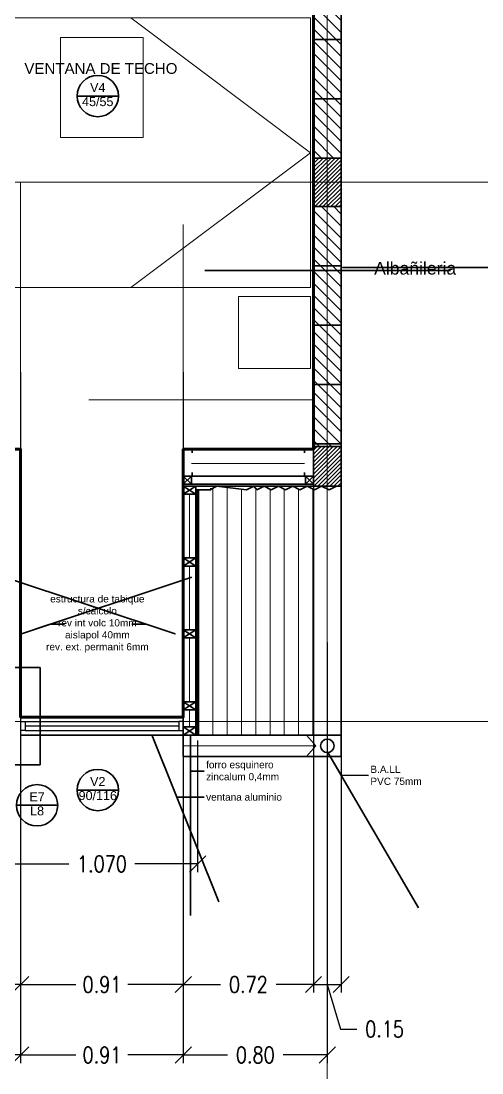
# Model space of a CAD drawing. Header units: metres. Extents: x 45 to 666, y -23 to 325.
# Drawn here: x 162.76 to 165.33, y 23.21 to 29.06 of the extents above; entities that cross this region are included whole.
import ezdxf
from ezdxf.enums import TextEntityAlignment as Align

# ---------------------------------------------------------------- set-up
doc = ezdxf.new("R2010")
doc.units = ezdxf.units.M
doc.header["$LTSCALE"] = 5
doc.header["$MEASUREMENT"] = 0
doc.linetypes.add('DASHED2', pattern=[0.375, 0.25, -0.125])
doc.linetypes.add('HIDDEN', pattern=[0.375, 0.25, -0.125])
doc.layers.get('0').update_dxf_attribs({"color": 30})
doc.layers.get('DEFPOINTS').update_dxf_attribs({"color": 210})
for name, color, linetype, lineweight in [('A-ANNO-DIMS', 3, 'Continuous', 18), ('A-ANNO-NOTE', 7, 'Continuous', 35), ('A-ANNO-SYMB', 3, 'Continuous', 18), ('A-ELEV-PATT', 8, 'Continuous', 18), ('A-FLOR-FTPT', 6, 'Continuous', 70), ('A-FLOR-LEVL', 7, 'Continuous', 35), ('A-FLOR-OVHD', 3, 'HIDDEN', 18), ('A-FURN', 8, 'Continuous', 18), ('A-GLAZ-FULL', 4, 'Continuous', 25), ('A-WALL-BATT', 8, 'BATTING', 18), ('A-WALL-FULL', 7, 'Continuous', 35), ('A-WALL-FULL-EXTR', 7, 'Continuous', 35), ('A-WALL-PATT', 8, 'Continuous', 18)]:
    doc.layers.add(name, color=color, linetype=linetype, lineweight=lineweight)
doc.styles.add('E-ARIAL', font='arial.ttf')
doc.styles.add('E-ROMANS', font='romans.shx', dxfattribs={"width": 0.8})
doc.linetypes.add('BATTING', pattern='A,0.0001,-0.1,[134,ltypeshp.shx,S=0.1,R=0,X=-0.1,Y=0],-0.2,[134,ltypeshp.shx,S=0.1,R=180,X=0.1,Y=0],-0.1', length=0.4001)
doc.dimstyles.new('E-0050_TICK_18', dxfattribs={"dimscale": 0.001, "dimtxt": 90, "dimasz": 90, "dimexe": 45, "dimexo": 30, "dimgap": 45, "dimtad": 0, "dimzin": 0, "dimdsep": 46, "dimtxsty": 'E-ROMANS', "dimblk": 'OBLIQUE', "dimcen": 45, "dimclrd": 256, "dimclre": 256, "dimclrt": 256, "dimadec": 0, "dimazin": 0, "dimtfac": 1, "dimtmove": 1, "dimatfit": 3, "dimldrblk": 'OPEN90', "dimfxl": 1, "dimtfill": 1, "dimtolj": 1, "dimtzin": 0, "dimarcsym": 0})
doc.dimstyles.new('E-0200_TICK_12', dxfattribs={"dimscale": 0.001, "dimtxt": 240, "dimasz": 240, "dimexe": 120, "dimexo": 80, "dimgap": 120, "dimtad": 0, "dimzin": 0, "dimdsep": 46, "dimtxsty": 'E-ROMANS', "dimblk": 'OBLIQUE', "dimcen": 120, "dimclrd": 256, "dimclre": 256, "dimclrt": 256, "dimadec": 0, "dimazin": 0, "dimtfac": 1, "dimtmove": 1, "dimatfit": 3, "dimldrblk": 'OPEN90', "dimfxl": 1, "dimtfill": 1, "dimtolj": 1, "dimtzin": 0, "dimlwd": -1, "dimarcsym": 0})
pattern_1 = [(45, (0, 0), (-0.0112253202, 0.0112253202), [])]

# ---------------------------------------------------------------- blocks, each defined once
blk = doc.blocks.new('CAMA150X200')
for p, q in [((-1.2, 0), (-0.8, 0)), ((-1.2, -0.4), (-1.2, 0)), ((-0.8, 0), (-0.8, -0.4)), ((-0.75, -2), (-0.75, 0)), ((-0.75, 0), (0.75, 0)), ((0, 0), (-0.75, -1)), ((0, 0), (0.75, -1)), ((0.75, 0), (0.75, -2)), ((0.8, 0), (0.8, -0.4)), ((1.2, 0), (0.8, 0)), ((1.2, -0.4), (1.2, 0)), ((-0.8, -0.4), (-1.2, -0.4)), ((0.8, -0.4), (1.2, -0.4)), ((0.75, -2), (-0.75, -2))]:
    blk.add_line(p, q)
blk = doc.blocks.new('_Oblique')
at = {"color": 0, "linetype": 'ByBlock', "lineweight": -2}
blk.add_line((-0.5, -0.5), (0.5, 0.5), dxfattribs=at)
blk = doc.blocks.new('*D344')
at = {"layer": 'A-ANNO-DIMS', "lineweight": -2, "transparency": 16777216}
for p, q in [((162.7586, 25.6064), (162.7586, 23.2668)), ((163.6646, 25.6064), (163.6646, 23.2668)), ((162.7586, 23.3118), (163.0671, 23.3118)), ((163.6646, 23.3118), (163.356, 23.3118))]:
    blk.add_line(p, q, dxfattribs=at)
at = {"layer": 'DEFPOINTS', "color": 0, "transparency": 16777216}
for p in [(162.7586, 25.6364), (163.6646, 25.6364), (163.6646, 23.3118)]:
    blk.add_point(p, dxfattribs=at)
at = {"layer": 'A-ANNO-DIMS', "lineweight": -2, "transparency": 16777216, "xscale": 0.09, "yscale": 0.09, "zscale": 0.09, "rotation": 180}
blk.add_blockref('_Oblique', (162.7586, 23.3118), dxfattribs=at)
at = {"layer": 'A-ANNO-DIMS', "lineweight": -2, "transparency": 16777216, "xscale": 0.09, "yscale": 0.09, "zscale": 0.09}
blk.add_blockref('_Oblique', (163.6646, 23.3118), dxfattribs=at)
at = {"layer": 'A-ANNO-DIMS', "transparency": 16777216, "insert": (163.2116, 23.3118), "char_height": 0.09, "attachment_point": 5, "style": 'E-ROMANS', "bg_fill": 3, "box_fill_scale": 1.25, "bg_fill_color": 256, "bg_fill_true_color": 13158600, "bg_fill_transparency": 0}
blk.add_mtext('\\A1;0.91', dxfattribs=at)
blk = doc.blocks.new('_Open90')
at = {"color": 0, "linetype": 'ByBlock', "lineweight": -2}
for p, q in [((0, 0), (-1, 0)), ((-0.5, 0.5), (0, 0)), ((0, 0), (-0.5, -0.5))]:
    blk.add_line(p, q, dxfattribs=at)
blk = doc.blocks.new('*D345')
at = {"layer": 'A-ANNO-DIMS', "lineweight": -2, "transparency": 16777216}
for p, q in [((160.0435, 27.1114), (160.0435, 23.6587)), ((162.7586, 27.1114), (162.7586, 23.6587)), ((160.0435, 23.7037), (161.2463, 23.7037)), ((162.7586, 23.7037), (161.5558, 23.7037))]:
    blk.add_line(p, q, dxfattribs=at)
at = {"layer": 'DEFPOINTS', "color": 0, "transparency": 16777216}
for p in [(160.0435, 27.1414), (162.7586, 27.1414), (162.7586, 23.7037)]:
    blk.add_point(p, dxfattribs=at)
at = {"layer": 'A-ANNO-DIMS', "lineweight": -2, "transparency": 16777216, "xscale": 0.09, "yscale": 0.09, "zscale": 0.09, "rotation": 180}
blk.add_blockref('_Oblique', (160.0435, 23.7037), dxfattribs=at)
at = {"layer": 'A-ANNO-DIMS', "lineweight": -2, "transparency": 16777216, "xscale": 0.09, "yscale": 0.09, "zscale": 0.09}
blk.add_blockref('_Oblique', (162.7586, 23.7037), dxfattribs=at)
at = {"layer": 'A-ANNO-DIMS', "transparency": 16777216, "insert": (161.4011, 23.7037), "char_height": 0.09, "attachment_point": 5, "style": 'E-ROMANS', "bg_fill": 3, "box_fill_scale": 1.25, "bg_fill_color": 256, "bg_fill_true_color": 13158600, "bg_fill_transparency": 0}
blk.add_mtext('\\A1;2.72', dxfattribs=at)
blk = doc.blocks.new('*D346')
at = {"layer": 'A-ANNO-DIMS', "lineweight": -2, "transparency": 16777216}
for p, q in [((162.7586, 27.1114), (162.7586, 23.6587)), ((163.6646, 27.1114), (163.6646, 23.6587)), ((162.7586, 23.7037), (163.0671, 23.7037)), ((163.6646, 23.7037), (163.356, 23.7037))]:
    blk.add_line(p, q, dxfattribs=at)
at = {"layer": 'DEFPOINTS', "color": 0, "transparency": 16777216}
for p in [(162.7586, 27.1414), (163.6646, 27.1414), (163.6646, 23.7037)]:
    blk.add_point(p, dxfattribs=at)
at = {"layer": 'A-ANNO-DIMS', "lineweight": -2, "transparency": 16777216, "xscale": 0.09, "yscale": 0.09, "zscale": 0.09, "rotation": 180}
blk.add_blockref('_Oblique', (162.7586, 23.7037), dxfattribs=at)
at = {"layer": 'A-ANNO-DIMS', "lineweight": -2, "transparency": 16777216, "xscale": 0.09, "yscale": 0.09, "zscale": 0.09}
blk.add_blockref('_Oblique', (163.6646, 23.7037), dxfattribs=at)
at = {"layer": 'A-ANNO-DIMS', "transparency": 16777216, "insert": (163.2116, 23.7037), "char_height": 0.09, "attachment_point": 5, "style": 'E-ROMANS', "bg_fill": 3, "box_fill_scale": 1.25, "bg_fill_color": 256, "bg_fill_true_color": 13158600, "bg_fill_transparency": 0}
blk.add_mtext('\\A1;0.91', dxfattribs=at)
blk = doc.blocks.new('*D347')
at = {"layer": 'A-ANNO-DIMS', "lineweight": -2, "transparency": 16777216}
for p, q in [((163.6646, 27.1114), (163.6646, 23.6587)), ((164.3895, 27.1114), (164.3895, 23.6587)), ((163.6646, 23.7037), (163.8723, 23.7037)), ((164.3895, 23.7037), (164.1818, 23.7037))]:
    blk.add_line(p, q, dxfattribs=at)
at = {"layer": 'DEFPOINTS', "color": 0, "transparency": 16777216}
for p in [(163.6646, 27.1414), (164.3895, 27.1414), (164.3895, 23.7037)]:
    blk.add_point(p, dxfattribs=at)
at = {"layer": 'A-ANNO-DIMS', "lineweight": -2, "transparency": 16777216, "xscale": 0.09, "yscale": 0.09, "zscale": 0.09, "rotation": 180}
blk.add_blockref('_Oblique', (163.6646, 23.7037), dxfattribs=at)
at = {"layer": 'A-ANNO-DIMS', "lineweight": -2, "transparency": 16777216, "xscale": 0.09, "yscale": 0.09, "zscale": 0.09}
blk.add_blockref('_Oblique', (164.3895, 23.7037), dxfattribs=at)
at = {"layer": 'A-ANNO-DIMS', "transparency": 16777216, "insert": (164.0271, 23.7037), "char_height": 0.09, "attachment_point": 5, "style": 'E-ROMANS', "bg_fill": 3, "box_fill_scale": 1.25, "bg_fill_color": 256, "bg_fill_true_color": 13158600, "bg_fill_transparency": 0}
blk.add_mtext('\\A1;0.72', dxfattribs=at)
blk = doc.blocks.new('*D348')
at = {"layer": 'A-ANNO-DIMS', "lineweight": -2, "transparency": 16777216}
for p, q in [((164.3895, 27.1114), (164.3895, 23.6587)), ((164.5435, 27.1114), (164.5435, 23.6587)), ((164.3895, 23.7037), (164.5435, 23.7037)), ((164.4665, 23.7037), (164.5408, 23.4562)), ((164.5408, 23.4562), (164.6308, 23.4562))]:
    blk.add_line(p, q, dxfattribs=at)
at = {"layer": 'DEFPOINTS', "color": 0, "transparency": 16777216}
for p in [(164.3895, 27.1414), (164.5435, 27.1414), (164.5435, 23.7037)]:
    blk.add_point(p, dxfattribs=at)
at = {"layer": 'A-ANNO-DIMS', "lineweight": -2, "transparency": 16777216, "xscale": 0.09, "yscale": 0.09, "zscale": 0.09, "rotation": 180}
blk.add_blockref('_Oblique', (164.3895, 23.7037), dxfattribs=at)
at = {"layer": 'A-ANNO-DIMS', "lineweight": -2, "transparency": 16777216, "xscale": 0.09, "yscale": 0.09, "zscale": 0.09}
blk.add_blockref('_Oblique', (164.5435, 23.7037), dxfattribs=at)
at = {"layer": 'A-ANNO-DIMS', "transparency": 16777216, "insert": (164.7855, 23.4562), "char_height": 0.09, "attachment_point": 5, "style": 'E-ROMANS', "bg_fill": 3, "box_fill_scale": 1.25, "bg_fill_color": 256, "bg_fill_true_color": 13158600, "bg_fill_transparency": 0}
blk.add_mtext('\\A1;0.15', dxfattribs=at)
blk = doc.blocks.new('*D349')
at = {"layer": 'A-ANNO-DIMS', "lineweight": -2, "transparency": 16777216}
for p, q in [((163.6646, 25.6064), (163.6646, 23.2668)), ((164.4665, 25.6064), (164.4665, 23.2668)), ((163.6646, 23.3118), (163.9108, 23.3118)), ((164.4665, 23.3118), (164.2203, 23.3118))]:
    blk.add_line(p, q, dxfattribs=at)
at = {"layer": 'DEFPOINTS', "color": 0, "transparency": 16777216}
for p in [(163.6646, 25.6364), (164.4665, 25.6364), (164.4665, 23.3118)]:
    blk.add_point(p, dxfattribs=at)
at = {"layer": 'A-ANNO-DIMS', "lineweight": -2, "transparency": 16777216, "xscale": 0.09, "yscale": 0.09, "zscale": 0.09, "rotation": 180}
blk.add_blockref('_Oblique', (163.6646, 23.3118), dxfattribs=at)
at = {"layer": 'A-ANNO-DIMS', "lineweight": -2, "transparency": 16777216, "xscale": 0.09, "yscale": 0.09, "zscale": 0.09}
blk.add_blockref('_Oblique', (164.4665, 23.3118), dxfattribs=at)
at = {"layer": 'A-ANNO-DIMS', "transparency": 16777216, "insert": (164.0656, 23.3118), "char_height": 0.09, "attachment_point": 5, "style": 'E-ROMANS', "bg_fill": 3, "box_fill_scale": 1.25, "bg_fill_color": 256, "bg_fill_true_color": 13158600, "bg_fill_transparency": 0}
blk.add_mtext('\\A1;0.80', dxfattribs=at)
blk = doc.blocks.new('TAG-WINDOW')
blk.add_lwpolyline([(-0.92, 0), (0.92, 0)])
blk.add_circle((0, 0), 0.92)
at = {"style": 'E-ARIAL'}
blk.add_attdef('V', text='', height=0.4, dxfattribs=at).set_placement((0, 0.06), align=Align.BOTTOM_CENTER)
blk.add_attdef('40/120', text='', height=0.4, dxfattribs=at).set_placement((0, -0.048), align=Align.TOP_CENTER)
blk = doc.blocks.new('*D194')
at = {"layer": 'A-ANNO-DIMS', "lineweight": -2, "transparency": 16777216}
for p, q in [((159.9665, 25.6064), (159.9665, 23.2668)), ((162.7586, 25.6064), (162.7586, 23.2668)), ((159.9665, 23.3118), (161.2096, 23.3118)), ((162.7586, 23.3118), (161.5156, 23.3118))]:
    blk.add_line(p, q, dxfattribs=at)
at = {"layer": 'DEFPOINTS', "color": 0, "transparency": 16777216}
for p in [(159.9665, 25.6364), (162.7586, 25.6364), (159.9665, 23.3118)]:
    blk.add_point(p, dxfattribs=at)
at = {"layer": 'A-ANNO-DIMS', "lineweight": -2, "transparency": 16777216, "xscale": 0.09, "yscale": 0.09, "zscale": 0.09, "rotation": 180}
blk.add_blockref('_Oblique', (159.9665, 23.3118), dxfattribs=at)
at = {"layer": 'A-ANNO-DIMS', "lineweight": -2, "transparency": 16777216, "xscale": 0.09, "yscale": 0.09, "zscale": 0.09}
blk.add_blockref('_Oblique', (162.7586, 23.3118), dxfattribs=at)
at = {"layer": 'A-ANNO-DIMS', "transparency": 16777216, "insert": (161.3626, 23.3118), "char_height": 0.09, "attachment_point": 5, "style": 'E-ROMANS', "bg_fill": 3, "box_fill_scale": 1.25, "bg_fill_color": 256, "bg_fill_true_color": 13158600, "bg_fill_transparency": 0}
blk.add_mtext('\\A1;2.79', dxfattribs=at)
blk = doc.blocks.new('*D551')
at = {"layer": 'A-ANNO-DIMS', "lineweight": -2, "transparency": 16777216}
for p, q in [((162.6786, 25.062), (162.6786, 24.3298)), ((163.7446, 25.062), (163.7446, 24.3298)), ((162.6786, 24.3748), (163.0277, 24.3748)), ((163.7446, 24.3748), (163.3954, 24.3748))]:
    blk.add_line(p, q, dxfattribs=at)
at = {"layer": 'DEFPOINTS', "color": 0, "transparency": 16777216}
for p in [(162.6786, 25.092), (163.7446, 25.092), (163.7446, 24.3748)]:
    blk.add_point(p, dxfattribs=at)
at = {"layer": 'A-ANNO-DIMS', "lineweight": -2, "transparency": 16777216, "xscale": 0.09, "yscale": 0.09, "zscale": 0.09, "rotation": 180}
blk.add_blockref('_Oblique', (162.6786, 24.3748), dxfattribs=at)
at = {"layer": 'A-ANNO-DIMS', "lineweight": -2, "transparency": 16777216, "xscale": 0.09, "yscale": 0.09, "zscale": 0.09}
blk.add_blockref('_Oblique', (163.7446, 24.3748), dxfattribs=at)
at = {"layer": 'A-ANNO-DIMS', "transparency": 16777216, "insert": (163.2116, 24.3748), "char_height": 0.09, "attachment_point": 5, "style": 'E-ROMANS', "bg_fill": 3, "box_fill_scale": 1.25, "bg_fill_color": 256, "bg_fill_true_color": 13158600, "bg_fill_transparency": 0}
blk.add_mtext('\\A1;1.070', dxfattribs=at)

msp = doc.modelspace()

# ---------------------------------------------------------------- hatches: boundary and pattern name
at = {"layer": 'A-WALL-PATT'}
h = msp.add_hatch(dxfattribs=at)
h.set_pattern_fill('LINE', color=256, scale=0.005, angle=45, style=0)
h.set_pattern_definition(pattern_1)
h.paths.add_polyline_path([(164.4665, 28.032), (164.5435, 28.032), (164.5435, 28.167), (164.4665, 28.167)])
h.paths.add_polyline_path([(164.4665, 28.167), (164.3895, 28.167), (164.3895, 28.032), (164.4665, 28.032)])
h.paths.add_polyline_path([(164.4665, 28.302), (164.3895, 28.302), (164.3895, 28.167), (164.4665, 28.167)])
h.paths.add_polyline_path([(164.4665, 28.167), (164.5435, 28.167), (164.5435, 28.302), (164.4665, 28.302)])
h = msp.add_hatch(dxfattribs=at)
h.set_pattern_fill('LINE', color=256, scale=0.005, angle=45, style=0)
h.set_pattern_definition(pattern_1)
h.paths.add_polyline_path([(164.5435, 26.697), (164.4665, 26.697), (164.4665, 26.477), (164.5435, 26.477)])
h.paths.add_polyline_path([(164.4665, 26.697), (164.3895, 26.697), (164.3895, 26.477), (164.4665, 26.477)])

# ---------------------------------------------------------------- linework, layer by layer
at = {"layer": 'A-ANNO-SYMB', "ltscale": 2}
for points in [[(164.4665, 32.862), (164.4665, 21.8381)], [(165.7408, 28.167), (159.8895, 28.167)]]:
    msp.add_lwpolyline(points, dxfattribs=at)
at = {"layer": 'A-FLOR-LEVL'}
for p, q in [((165.1524, 27.6772), (163.7837, 27.6772)), ((164.3395, 26.682), (163.6721, 26.682)), ((164.3395, 26.682), (163.7146, 26.682)), ((164.3395, 26.532), (163.6896, 26.532)), ((164.3395, 26.532), (163.7096, 26.532)), ((164.5435, 25.092), (164.5435, 26.477)), ((163.6646, 25.632), (163.6646, 25.277)), ((163.7346, 25.632), (163.7346, 25.277)), ((163.6646, 25.232), (163.6646, 25.137)), ((163.7346, 25.232), (163.7346, 25.137)), ((163.7446, 25.092), (164.5435, 25.092)), ((164.5435, 24.972), (164.5435, 25.092)), ((163.6646, 24.972), (164.5435, 24.972))]:
    msp.add_line(p, q, dxfattribs=at)
for points in [[(163.7096, 26.532), (163.6646, 26.487)], [(163.6646, 26.532), (163.7096, 26.487)], [(164.3895, 26.532), (164.3445, 26.487)], [(164.3445, 26.532), (164.3895, 26.487)], [(163.7346, 26.477), (163.6646, 26.432)], [(163.6646, 26.477), (163.7346, 26.432)], [(163.6646, 26.432), (163.6646, 26.077)], [(163.7346, 26.432), (163.7346, 26.077)], [(163.7346, 26.077), (163.6646, 26.032)], [(163.6646, 26.077), (163.7346, 26.032)], [(163.6646, 26.032), (163.6646, 25.677)], [(163.7346, 26.032), (163.7346, 25.677)], [(163.7346, 25.677), (163.6646, 25.632)], [(163.6646, 25.677), (163.7346, 25.632)], [(163.7346, 25.277), (163.6646, 25.232)], [(163.6646, 25.277), (163.7346, 25.232)], [(163.7346, 25.137), (163.6646, 25.092)], [(163.6646, 25.137), (163.7346, 25.092)], [(162.7586, 25.092), (163.6646, 25.092)]]:
    msp.add_lwpolyline(points, dxfattribs=at)
msp.add_circle((164.4665, 25.032), 0.0375, dxfattribs=at)
at = {"layer": 'A-FLOR-OVHD'}
msp.add_lwpolyline([(162.9815, 28.973), (163.4415, 28.973), (163.4415, 28.417), (162.9815, 28.417)], close=True, dxfattribs=at)
for points in [[(164.3895, 26.957), (160.0435, 26.957)], [(164.402, 25.032), (164.3498, 25.092)], [(164.402, 25.032), (163.6646, 25.032)], [(164.402, 25.032), (164.3498, 24.972)]]:
    msp.add_lwpolyline(points, dxfattribs=at)
at = {"layer": 'A-WALL-BATT', "ltscale": 0.018}
for p, q in [((164.3394, 26.602), (163.7105, 26.602)), ((163.6996, 25.632), (163.6996, 25.277)), ((163.6996, 25.232), (163.6996, 25.137))]:
    msp.add_line(p, q, dxfattribs=at)
for points in [[(163.6996, 26.432), (163.6996, 26.077)], [(163.6996, 26.032), (163.6996, 25.677)]]:
    msp.add_lwpolyline(points, dxfattribs=at)
at = {"layer": 'A-WALL-FULL'}
for points in [[(164.3895, 26.477), (164.3895, 29.857), (164.5435, 29.857), (164.5435, 26.477)], [(164.3895, 28.962), (164.5435, 28.962)], [(164.3895, 28.632), (164.5435, 28.632)], [(164.3895, 28.302), (164.5435, 28.302)], [(164.3895, 28.032), (164.5435, 28.032)], [(164.3895, 27.702), (164.5435, 27.702)], [(164.3895, 27.372), (164.5435, 27.372)], [(164.3895, 27.042), (164.5435, 27.042)], [(164.3895, 26.477), (164.5435, 26.477)]]:
    msp.add_lwpolyline(points, dxfattribs=at)
at = {"layer": 'A-WALL-FULL-EXTR'}
for p, q in [((164.3895, 26.487), (163.6646, 26.487)), ((163.6646, 26.477), (163.6646, 26.487)), ((164.3895, 26.477), (163.6646, 26.477))]:
    msp.add_line(p, q, dxfattribs=at)
for points in [[(164.3395, 26.662), (164.3395, 26.682), (164.3895, 26.682), (164.3895, 26.532), (164.3395, 26.532), (164.3395, 26.552)], [(164.3395, 26.662), (164.3395, 26.682), (164.3895, 26.682), (164.3895, 26.532), (164.3395, 26.532), (164.3395, 26.552)], [(163.6646, 26.532), (163.7096, 26.532), (163.7096, 26.487), (163.6646, 26.487), (163.6646, 26.532)], [(164.3445, 26.532), (164.3895, 26.532), (164.3895, 26.487), (164.3445, 26.487), (164.3445, 26.532)], [(163.7346, 26.477), (163.6646, 26.477), (163.6646, 26.432), (163.7346, 26.432), (163.7346, 26.477)], [(163.8181, 26.4657), (163.8181, 26.457), (163.7412, 26.457), (163.7412, 26.432)], [(163.7446, 26.457), (163.7446, 25.092)], [(164.5185, 26.477), (164.4765, 26.457), (164.4345, 26.477), (164.3945, 26.457), (164.3545, 26.477), (164.3145, 26.457), (164.2745, 26.477), (164.2345, 26.457), (164.1945, 26.477), (164.1545, 26.457), (164.1145, 26.477), (164.0745, 26.457), (164.057, 26.477), (164.017, 26.457), (163.8521, 26.477), (163.8121, 26.457)], [(163.7346, 26.077), (163.6646, 26.077), (163.6646, 26.032), (163.7346, 26.032), (163.7346, 26.077)], [(163.7346, 25.677), (163.6646, 25.677), (163.6646, 25.632), (163.7346, 25.632), (163.7346, 25.677)], [(163.7346, 25.277), (163.6646, 25.277), (163.6646, 25.232), (163.7346, 25.232), (163.7346, 25.277)], [(163.7346, 25.137), (163.6646, 25.137), (163.6646, 25.092), (163.7346, 25.092), (163.7346, 25.137)], [(163.6646, 25.092), (163.7446, 25.092)]]:
    msp.add_lwpolyline(points, dxfattribs=at)

# ---------------------------------------------------------------- block references
at = {"layer": 'A-ANNO-NOTE', "xscale": 0.125, "yscale": 0.125, "zscale": 0.125}
msp.add_blockref('TAG-WINDOW', (163.1884, 28.647), dxfattribs=at).add_auto_attribs({'V': 'V4', '40/120': '45/55'})
at = {"layer": 'A-FURN', "rotation": 270}
msp.add_blockref('CAMA150X200', (164.3721, 28.3313), dxfattribs=at)

# ---------------------------------------------------------------- texts
at = {"layer": 'A-ANNO-NOTE', "attachment_point": 4, "style": 'E-ARIAL'}
for s, insert, char_height in [('VENTANA DE TECHO', (162.7798, 28.7999), 0.06), ('Albañileria', (164.7275, 27.6882), 0.07), ('B.A.LL \\PPVC 75mm ', (164.7065, 24.8675), 0.04)]:
    msp.add_mtext(s, dxfattribs=dict(at, insert=insert, char_height=char_height))

# ---------------------------------------------------------------- leaders
at = {"layer": 'A-ANNO-NOTE'}
msp.add_leader([(164.5507, 27.6932), (164.657, 27.6932), (164.7073, 27.6931)], dimstyle='E-0200_TICK_12', override={"dimasz": 0.2, "dimtad": 0, "dimldrblk": 'Open90'}, dxfattribs=at)
at = {"layer": 'A-ANNO-NOTE', "annotation_type": 0, "has_hookline": 1, "hookline_direction": 0, "text_width": 0.2778}
msp.add_leader([(164.469, 24.9946), (164.5432, 24.8677), (164.6957, 24.8675)], dimstyle='E-0200_TICK_12', override={"dimasz": 0.2, "dimtad": 0, "dimldrblk": 'Open90'}, dxfattribs=at)

# ---------------------------------------------------------------- next in the draw order: dimensions: what is measured, and where the dimension line sits
at = {"layer": 'A-ANNO-DIMS'}
dim = msp.add_linear_dim(base=(163.6646, 23.3118), p1=(162.7586, 25.6364), p2=(163.6646, 25.6364), angle=180, dimstyle='E-0050_TICK_18', dxfattribs=at)
dim.commit()
dim.dimension.update_dxf_attribs({"geometry": '*D344', "text_midpoint": (163.2116, 23.3118)})

# ---------------------------------------------------------------- next in the draw order: linework, layer by layer
at = {"layer": 'A-FLOR-LEVL'}
msp.add_line((163.6646, 24.972), (163.6646, 25.092), dxfattribs=at)

# ---------------------------------------------------------------- next in the draw order: dimensions: what is measured, and where the dimension line sits
at = {"layer": 'A-ANNO-DIMS'}
dim = msp.add_linear_dim(base=(162.7586, 23.7037), p1=(160.0435, 27.1414), p2=(162.7586, 27.1414), dimstyle='E-0050_TICK_18', dxfattribs=at)
dim.commit()
dim.dimension.update_dxf_attribs({"geometry": '*D345', "text_midpoint": (161.4011, 23.7037)})

# ---------------------------------------------------------------- next in the draw order: dimensions: what is measured, and where the dimension line sits
dim = msp.add_linear_dim(base=(163.6646, 23.7037), p1=(162.7586, 27.1414), p2=(163.6646, 27.1414), dimstyle='E-0050_TICK_18', dxfattribs=at)
dim.commit()
dim.dimension.update_dxf_attribs({"geometry": '*D346', "text_midpoint": (163.2116, 23.7037)})

# ---------------------------------------------------------------- next in the draw order: linework, layer by layer
at = {"layer": 'A-ANNO-NOTE', "linetype": 'DASHED2'}
msp.add_lwpolyline([(162.5828, 25.4677), (162.8668, 25.4677), (162.8668, 24.9254), (162.5828, 24.9254)], close=True, dxfattribs=at)
at = {"layer": 'A-GLAZ-FULL'}
msp.add_lwpolyline([(162.7586, 25.167), (162.7836, 25.167), (162.7836, 25.117), (162.7586, 25.117)], dxfattribs=at)

# ---------------------------------------------------------------- next in the draw order: block references
at = {"layer": 'A-ANNO-NOTE', "xscale": 0.125, "yscale": 0.125, "zscale": 0.125}
msp.add_blockref('TAG-WINDOW', (163.1884, 24.786), dxfattribs=at).add_auto_attribs({'V': 'V2', '40/120': '90/116'})
at = {"layer": 'A-ANNO-NOTE', "linetype": 'DASHED2', "xscale": 0.125, "yscale": 0.125, "zscale": 0.125}
msp.add_blockref('TAG-WINDOW', (162.8504, 24.701), dxfattribs=at).add_auto_attribs({'V': 'E7', '40/120': 'L8'})

# ---------------------------------------------------------------- next in the draw order: texts
at = {"layer": 'A-ANNO-NOTE', "insert": (163.1861, 25.7102), "char_height": 0.04, "attachment_point": 5, "style": 'E-ARIAL'}
msp.add_mtext('estructura de tabique\\Ps/cálculo\\Prev int volc 10mm\\Paislapol 40mm\\Prev. ext. permanit 6mm', dxfattribs=at)

# ---------------------------------------------------------------- next in the draw order: dimensions: what is measured, and where the dimension line sits
at = {"layer": 'A-ANNO-DIMS'}
dim = msp.add_linear_dim(base=(164.3895, 23.7037), p1=(163.6646, 27.1414), p2=(164.3895, 27.1414), dimstyle='E-0050_TICK_18', dxfattribs=at)
dim.commit()
dim.dimension.update_dxf_attribs({"geometry": '*D347', "text_midpoint": (164.0271, 23.7037)})

# ---------------------------------------------------------------- next in the draw order: linework, layer by layer
at = {"layer": 'A-FLOR-OVHD'}
msp.add_lwpolyline([(163.6646, 26.682), (163.6646, 28.167), (162.7586, 28.167), (162.7586, 26.682), (162.7586, 26.682)], dxfattribs=at)
at = {"layer": 'A-WALL-FULL-EXTR'}
msp.add_lwpolyline([(163.7146, 26.662), (163.7146, 26.682), (163.6646, 26.682), (163.6646, 26.532), (163.7146, 26.532), (163.7146, 26.552)], dxfattribs=at)

# ---------------------------------------------------------------- next in the draw order: dimensions: what is measured, and where the dimension line sits
at = {"layer": 'A-ANNO-DIMS'}
dim = msp.add_linear_dim(base=(164.5435, 23.7037), p1=(164.3895, 27.1414), p2=(164.5435, 27.1414), dimstyle='E-0050_TICK_18', dxfattribs=at)
dim.commit()
dim.dimension.update_dxf_attribs({"geometry": '*D348', "text_midpoint": (164.6758, 23.4562)})

# ---------------------------------------------------------------- next in the draw order: hatches: boundary and pattern name
at = {"layer": 'A-WALL-PATT'}
h = msp.add_hatch(dxfattribs=at)
h.set_pattern_fill('LINE', color=256, scale=0.015, angle=135, style=0)
h.set_pattern_definition([(135, (9, 0), (-0.03367596, -0.03367596), [])])
h.paths.add_polyline_path([(164.5435, 29.622), (164.4665, 29.622), (164.4665, 29.292), (164.5435, 29.292)])
h.paths.add_polyline_path([(164.4665, 29.622), (164.3895, 29.622), (164.3895, 29.292), (164.4665, 29.292)])
h.paths.add_polyline_path([(164.4665, 29.292), (164.3895, 29.292), (164.3895, 28.962), (164.4665, 28.962)])
h.paths.add_polyline_path([(164.5435, 29.292), (164.4665, 29.292), (164.4665, 28.962), (164.5435, 28.962)])
h.paths.add_polyline_path([(164.5435, 28.962), (164.4665, 28.962), (164.4665, 28.632), (164.5435, 28.632)])
h.paths.add_polyline_path([(164.4665, 28.962), (164.3895, 28.962), (164.3895, 28.632), (164.4665, 28.632)])
h.paths.add_polyline_path([(164.4665, 28.632), (164.3895, 28.632), (164.3895, 28.302), (164.4665, 28.302)])
h.paths.add_polyline_path([(164.5435, 28.632), (164.4665, 28.632), (164.4665, 28.302), (164.5435, 28.302)])
h.paths.add_polyline_path([(164.5435, 28.032), (164.4665, 28.032), (164.4665, 27.702), (164.5435, 27.702)])
h.paths.add_polyline_path([(164.4665, 28.032), (164.3895, 28.032), (164.3895, 27.702), (164.4665, 27.702)])
h.paths.add_polyline_path([(164.4665, 27.702), (164.3895, 27.702), (164.3895, 27.372), (164.4665, 27.372)])
h.paths.add_polyline_path([(164.5435, 27.702), (164.4665, 27.702), (164.4665, 27.372), (164.5435, 27.372)])
h.paths.add_polyline_path([(164.5435, 27.372), (164.4665, 27.372), (164.4665, 27.042), (164.5435, 27.042)])
h.paths.add_polyline_path([(164.4665, 27.372), (164.3895, 27.372), (164.3895, 27.042), (164.4665, 27.042)])
h.paths.add_polyline_path([(164.4665, 27.042), (164.3895, 27.042), (164.3895, 26.712), (164.4665, 26.712)])
h.paths.add_polyline_path([(164.5435, 27.042), (164.4665, 27.042), (164.4665, 26.712), (164.5435, 26.712)])
h.paths.add_polyline_path([(164.5435, 26.712), (164.4665, 26.712), (164.4665, 26.697), (164.5435, 26.697)])
h.paths.add_polyline_path([(164.4665, 26.712), (164.3895, 26.712), (164.3895, 26.697), (164.4665, 26.697)])
h.paths.add_polyline_path([(164.4665, 29.637), (164.3895, 29.637), (164.3895, 29.622), (164.4665, 29.622)])
h.paths.add_polyline_path([(164.5435, 29.637), (164.4665, 29.637), (164.4665, 29.622), (164.5435, 29.622)])

# ---------------------------------------------------------------- next in the draw order: linework, layer by layer
at = {"layer": 'A-WALL-FULL'}
msp.add_line((164.3895, 26.697), (164.5435, 26.697), dxfattribs=at)
msp.add_lwpolyline([(164.3895, 26.712), (164.5435, 26.712)], dxfattribs=at)

# ---------------------------------------------------------------- next in the draw order: dimensions: what is measured, and where the dimension line sits
at = {"layer": 'A-ANNO-DIMS'}
dim = msp.add_aligned_dim(p1=(163.6646, 25.6364), p2=(164.4665, 25.6364), distance=-2.3246, dimstyle='E-0050_TICK_18', dxfattribs=at)
dim.commit()
dim.dimension.update_dxf_attribs({"geometry": '*D349', "text_midpoint": (164.0656, 23.3118)})

# ---------------------------------------------------------------- next in the draw order: linework, layer by layer
at = {"layer": 'A-ANNO-SYMB', "ltscale": 2}
msp.add_lwpolyline([(164.4665, 32.862), (164.4665, 21.8381)], dxfattribs=at)
at = {"layer": 'A-FLOR-LEVL'}
msp.add_lwpolyline([(162.7586, 25.192), (163.6646, 25.192)], dxfattribs=at)
at = {"layer": 'A-GLAZ-FULL'}
for p, q in [((162.7836, 25.167), (163.6396, 25.167)), ((163.6396, 25.142), (162.7836, 25.142)), ((162.7836, 25.117), (163.6396, 25.117))]:
    msp.add_line(p, q, dxfattribs=at)
msp.add_lwpolyline([(163.6646, 25.167), (163.6396, 25.167), (163.6396, 25.117), (163.6646, 25.117)], dxfattribs=at)

# ---------------------------------------------------------------- next in the draw order: texts
at = {"layer": 'A-ANNO-NOTE', "char_height": 0.04, "attachment_point": 4, "style": 'E-ARIAL'}
for s, insert in [('forro esquinero\\Pzincalum 0,4mm', (163.7916, 24.8899)), ('ventana aluminio', (163.7916, 24.7466))]:
    msp.add_mtext(s, dxfattribs=dict(at, insert=insert))

# ---------------------------------------------------------------- next in the draw order: leaders
at = {"layer": 'A-ANNO-NOTE'}
for points in [[(163.6187, 25.6545), (163.4582, 25.7079), (163.3787, 25.7079)], [(162.7634, 25.6545), (162.924, 25.7079), (163.0034, 25.7079)]]:
    msp.add_leader(points, dimstyle='E-0200_TICK_12', override={"dimasz": 0.2, "dimtad": 0, "dimldrblk": 'Open90'}, dxfattribs=at)
at = {"layer": 'A-ANNO-NOTE', "annotation_type": 0, "has_hookline": 1, "hookline_direction": 0}
for points, text_width in [([(163.4892, 25.0921), (163.6283, 24.7468), (163.7809, 24.7466)], 0.4197), ([(163.7045, 25.087), (163.7045, 24.8901), (163.7809, 24.89)], 0.4021)]:
    msp.add_leader(points, dimstyle='E-0200_TICK_12', override={"dimasz": 0.2, "dimtad": 0, "dimldrblk": 'Open90'}, dxfattribs=dict(at, text_width=text_width))

# ---------------------------------------------------------------- next in the draw order: dimensions: what is measured, and where the dimension line sits
at = {"layer": 'A-ANNO-DIMS'}
dim = msp.add_linear_dim(base=(159.9665, 23.3118), p1=(162.7586, 25.6364), p2=(159.9665, 25.6364), dimstyle='E-0050_TICK_18', dxfattribs=at)
dim.commit()
dim.dimension.update_dxf_attribs({"geometry": '*D194', "text_midpoint": (161.3626, 23.3118)})

# ---------------------------------------------------------------- next in the draw order: linework, layer by layer
at = {"layer": 'A-ANNO-SYMB', "ltscale": 2}
msp.add_lwpolyline([(165.7408, 25.167), (159.8895, 25.167)], dxfattribs=at)
at = {"layer": 'A-FLOR-FTPT'}
msp.add_lwpolyline([(160.0435, 29.652), (160.0435, 26.682), (162.7586, 26.682), (162.7586, 25.192), (163.6646, 25.192), (163.6646, 26.682), (164.3895, 26.682), (164.3895, 29.652)], close=True, dxfattribs=at)

# ---------------------------------------------------------------- next in the draw order: dimensions: what is measured, and where the dimension line sits
at = {"layer": 'A-ANNO-DIMS'}
dim = msp.add_linear_dim(base=(163.7446, 24.3748), p1=(162.6786, 25.092), p2=(163.7446, 25.092), text='1.070', dimstyle='E-0050_TICK_18', dxfattribs=at)
dim.commit()
dim.dimension.update_dxf_attribs({"geometry": '*D551', "text_midpoint": (163.2116, 24.3748)})

# ---------------------------------------------------------------- next in the draw order: hatches: boundary and pattern name
at = {"layer": 'A-ELEV-PATT'}
h = msp.add_hatch(dxfattribs=at)
h.set_pattern_fill('LINE', color=256, scale=0.025, angle=90, style=0)
h.set_pattern_definition([(90, (-3e-14, 4e-13), (-0.079375, 2e-16), [])])
h.paths.add_polyline_path([(163.7446, 25.092), (164.5435, 25.092), (164.5435, 26.477), (164.5185, 26.477), (164.4765, 26.457), (164.4345, 26.477), (164.3945, 26.457), (164.3545, 26.477), (164.3145, 26.457), (164.2745, 26.477), (164.2345, 26.457), (164.1945, 26.477), (164.1545, 26.457), (164.1145, 26.477), (164.0745, 26.457), (164.057, 26.477), (164.017, 26.457), (163.8521, 26.477), (163.8181, 26.46), (163.8181, 26.457), (163.7446, 26.457)])
h.paths.add_polyline_path([(159.8895, 26.4628), (159.8895, 25.092), (162.6786, 25.092), (162.6786, 26.4471), (162.6402, 26.457), (162.6062, 26.457), (162.5824, 26.4451), (162.5274, 26.4766), (162.4881, 26.457), (162.4481, 26.477), (162.4081, 26.457), (162.3681, 26.477), (162.3281, 26.457), (162.2881, 26.477), (162.2481, 26.457), (162.2081, 26.477), (162.1681, 26.457), (162.1281, 26.477), (162.0881, 26.457), (162.0481, 26.477), (162.0081, 26.457), (161.9681, 26.477), (161.9281, 26.457), (161.8881, 26.477), (161.8481, 26.457), (161.8081, 26.477), (161.7681, 26.457), (161.7281, 26.477), (161.6881, 26.457), (161.6481, 26.477), (161.6081, 26.457), (161.5681, 26.477), (161.5281, 26.457), (161.4881, 26.477), (161.4481, 26.457), (161.4081, 26.477), (161.3681, 26.457), (161.3281, 26.477), (161.2881, 26.457), (161.2481, 26.477), (161.2081, 26.457), (161.1681, 26.477), (161.1281, 26.457), (161.0881, 26.477), (161.0481, 26.457), (161.0081, 26.477), (160.9681, 26.457), (160.9281, 26.477), (160.8881, 26.457), (160.8481, 26.477), (160.8081, 26.457), (160.7681, 26.477), (160.7281, 26.457), (160.6881, 26.477), (160.6481, 26.457), (160.6081, 26.477), (160.5681, 26.457), (160.5281, 26.477), (160.4631, 26.457), (160.4231, 26.477), (160.3831, 26.457), (160.3451, 26.477), (160.3051, 26.457), (160.2651, 26.477), (160.2251, 26.457), (160.1851, 26.477), (160.1451, 26.457), (160.1051, 26.477), (160.0651, 26.457), (160.0251, 26.477), (159.9811, 26.457), (159.9411, 26.477), (159.9011, 26.457)])

doc.saveas('drawing.dxf')
